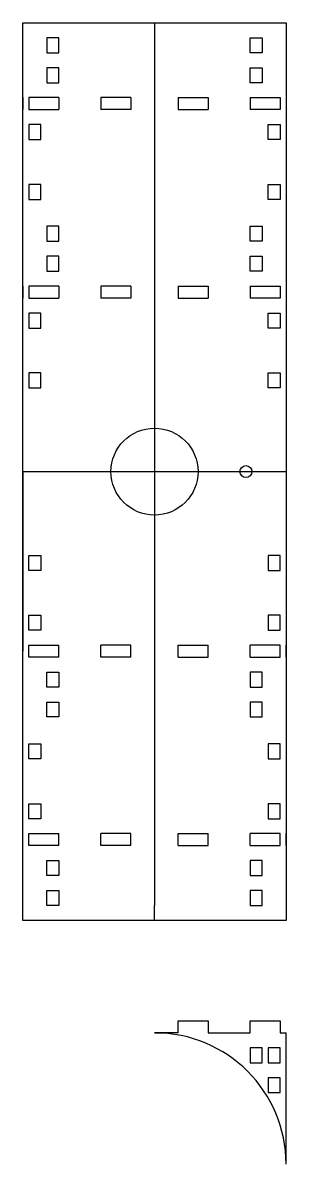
# Model space of a CAD drawing. Header units: millimetres. Extents: x 1639 to 3131, y 534 to 1495.
# Drawn here: x 2297.4 to 2385.2, y 534.4 to 915.8 of the extents above; entities that cross this region are included whole.
import ezdxf

# ---------------------------------------------------------------- set-up
doc = ezdxf.new("R2010")
doc.units = ezdxf.units.MM

msp = doc.modelspace()

# ---------------------------------------------------------------- linework, layer by layer
for p, q in [((2341.265, 915.827), (2341.265, 910.827)), ((2297.363, 890.827), (2297.363, 886.827)), ((2299.363, 890.827), (2299.363, 886.827)), ((2309.363, 890.827), (2299.363, 890.827)), ((2309.363, 890.827), (2309.363, 886.827)), ((2323.363, 890.827), (2323.363, 886.827)), ((2333.363, 890.827), (2323.363, 890.827)), ((2333.363, 890.827), (2333.363, 886.827)), ((2349.167, 890.827), (2349.167, 886.827)), ((2349.167, 890.827), (2359.167, 890.827)), ((2359.167, 890.827), (2359.167, 886.827)), ((2373.167, 890.827), (2373.167, 886.827)), ((2373.167, 890.827), (2383.167, 890.827)), ((2383.167, 890.827), (2383.167, 886.827)), ((2333.363, 886.827), (2323.363, 886.827)), ((2349.167, 886.827), (2359.167, 886.827)), ((2297.363, 827.827), (2297.363, 823.827)), ((2299.363, 827.827), (2299.363, 823.827)), ((2309.363, 827.827), (2299.363, 827.827)), ((2309.363, 827.827), (2309.363, 823.827)), ((2323.363, 827.827), (2323.363, 823.827)), ((2333.363, 827.827), (2323.363, 827.827)), ((2333.363, 827.827), (2333.363, 823.827)), ((2349.167, 827.827), (2349.167, 823.827)), ((2349.167, 827.827), (2359.167, 827.827)), ((2359.167, 827.827), (2359.167, 823.827)), ((2373.167, 827.827), (2373.167, 823.827)), ((2373.167, 827.827), (2383.167, 827.827)), ((2383.167, 827.827), (2383.167, 823.827)), ((2333.363, 823.827), (2323.363, 823.827)), ((2349.167, 823.827), (2359.167, 823.827)), ((2297.363, 642.827), (2297.363, 765.827)), ((2297.363, 765.827), (2297.363, 705.827)), ((2297.363, 703.827), (2297.363, 707.827)), ((2299.363, 703.827), (2299.363, 707.827)), ((2309.363, 703.827), (2309.363, 707.827)), ((2323.363, 703.827), (2323.363, 707.827)), ((2333.363, 707.827), (2323.363, 707.827)), ((2333.363, 703.827), (2333.363, 707.827)), ((2349.167, 703.827), (2349.167, 707.827)), ((2349.167, 707.827), (2359.167, 707.827)), ((2359.167, 703.827), (2359.167, 707.827)), ((2373.167, 703.827), (2373.167, 707.827)), ((2383.167, 703.827), (2383.167, 707.827)), ((2309.363, 703.827), (2299.363, 703.827)), ((2333.363, 703.827), (2323.363, 703.827)), ((2349.167, 703.827), (2359.167, 703.827)), ((2373.167, 703.827), (2383.167, 703.827)), ((2297.363, 640.827), (2297.363, 644.827)), ((2299.363, 640.827), (2299.363, 644.827)), ((2309.363, 640.827), (2309.363, 644.827)), ((2323.363, 640.827), (2323.363, 644.827)), ((2333.363, 644.827), (2323.363, 644.827)), ((2333.363, 640.827), (2333.363, 644.827)), ((2349.167, 640.827), (2349.167, 644.827)), ((2349.167, 644.827), (2359.167, 644.827)), ((2359.167, 640.827), (2359.167, 644.827)), ((2373.167, 640.827), (2373.167, 644.827)), ((2383.167, 640.827), (2383.167, 644.827)), ((2297.363, 615.827), (2297.363, 640.827)), ((2309.363, 640.827), (2299.363, 640.827)), ((2333.363, 640.827), (2323.363, 640.827)), ((2349.167, 640.827), (2359.167, 640.827)), ((2373.167, 640.827), (2383.167, 640.827)), ((2385.167, 640.827), (2385.167, 615.827)), ((2341.265, 615.827), (2341.265, 620.827)), ((2385.167, 615.827), (2297.363, 615.827)), ((2341.265, 578.262), (2347.167, 578.262)), ((2349.167, 578.262), (2341.265, 578.262)), ((2359.167, 578.262), (2361.167, 578.262)), ((2361.167, 578.262), (2371.167, 578.262)), ((2371.167, 578.262), (2373.167, 578.262)), ((2383.167, 578.262), (2385.167, 578.262)), ((2385.167, 534.36), (2385.167, 578.262))]:
    msp.add_line(p, q)
at = {"color": 1}
for p, q in [((2341.265, 910.827), (2341.265, 620.827)), ((2297.363, 765.827), (2385.167, 765.827))]:
    msp.add_line(p, q, dxfattribs=at)
for points in [[(2297.363, 640.827), (2297.363, 915.827), (2385.167, 915.827), (2385.167, 640.827)], [(2309.363, 890.827), (2299.363, 890.827)], [(2333.363, 890.827), (2323.363, 890.827)], [(2385.167, 890.827), (2385.167, 886.827)], [(2299.363, 886.827), (2309.363, 886.827)], [(2383.167, 886.827), (2373.167, 886.827)], [(2309.363, 827.827), (2299.363, 827.827)], [(2333.363, 827.827), (2323.363, 827.827)], [(2385.167, 827.827), (2385.167, 823.827)], [(2299.363, 823.827), (2309.363, 823.827)], [(2383.167, 823.827), (2373.167, 823.827)], [(2299.363, 707.827), (2309.363, 707.827)], [(2383.167, 707.827), (2373.167, 707.827)], [(2385.167, 703.827), (2385.167, 707.827)], [(2309.363, 703.827), (2299.363, 703.827)], [(2333.363, 703.827), (2323.363, 703.827)], [(2299.363, 644.827), (2309.363, 644.827)], [(2383.167, 644.827), (2373.167, 644.827)], [(2385.167, 640.827), (2385.167, 644.827)], [(2309.363, 640.827), (2299.363, 640.827)], [(2333.363, 640.827), (2323.363, 640.827)], [(2349.167, 578.262), (2349.167, 582.262), (2359.167, 582.262), (2359.167, 578.262)], [(2373.167, 578.262), (2373.167, 582.262), (2383.167, 582.262), (2383.167, 578.262)]]:
    msp.add_lwpolyline(points)
for points in [[(2309.363, 910.827), (2305.363, 910.827), (2305.363, 905.827), (2309.363, 905.827)], [(2373.167, 910.827), (2377.167, 910.827), (2377.167, 905.827), (2373.167, 905.827)], [(2309.363, 900.827), (2305.363, 900.827), (2305.363, 895.827), (2309.363, 895.827)], [(2373.167, 900.827), (2377.167, 900.827), (2377.167, 895.827), (2373.167, 895.827)], [(2303.363, 881.827), (2299.363, 881.827), (2299.363, 876.827), (2303.363, 876.827)], [(2379.167, 881.827), (2383.167, 881.827), (2383.167, 876.827), (2379.167, 876.827)], [(2303.363, 861.827), (2299.363, 861.827), (2299.363, 856.827), (2303.363, 856.827)], [(2379.167, 861.827), (2383.167, 861.827), (2383.167, 856.827), (2379.167, 856.827)], [(2309.363, 847.827), (2305.363, 847.827), (2305.363, 842.827), (2309.363, 842.827)], [(2373.167, 847.827), (2377.167, 847.827), (2377.167, 842.827), (2373.167, 842.827)], [(2309.363, 837.827), (2305.363, 837.827), (2305.363, 832.827), (2309.363, 832.827)], [(2373.167, 837.827), (2377.167, 837.827), (2377.167, 832.827), (2373.167, 832.827)], [(2303.363, 818.827), (2299.363, 818.827), (2299.363, 813.827), (2303.363, 813.827)], [(2379.167, 818.827), (2383.167, 818.827), (2383.167, 813.827), (2379.167, 813.827)], [(2303.363, 798.827), (2299.363, 798.827), (2299.363, 793.827), (2303.363, 793.827)], [(2379.167, 798.827), (2383.167, 798.827), (2383.167, 793.827), (2379.167, 793.827)], [(2303.363, 732.827), (2299.363, 732.827), (2299.363, 737.827), (2303.363, 737.827)], [(2379.167, 732.827), (2383.167, 732.827), (2383.167, 737.827), (2379.167, 737.827)], [(2303.363, 712.827), (2299.363, 712.827), (2299.363, 717.827), (2303.363, 717.827)], [(2379.167, 712.827), (2383.167, 712.827), (2383.167, 717.827), (2379.167, 717.827)], [(2309.363, 693.827), (2305.363, 693.827), (2305.363, 698.827), (2309.363, 698.827)], [(2373.167, 693.827), (2377.167, 693.827), (2377.167, 698.827), (2373.167, 698.827)], [(2309.363, 683.827), (2305.363, 683.827), (2305.363, 688.827), (2309.363, 688.827)], [(2373.167, 683.827), (2377.167, 683.827), (2377.167, 688.827), (2373.167, 688.827)], [(2303.363, 669.827), (2299.363, 669.827), (2299.363, 674.827), (2303.363, 674.827)], [(2379.167, 669.827), (2383.167, 669.827), (2383.167, 674.827), (2379.167, 674.827)], [(2303.363, 649.827), (2299.363, 649.827), (2299.363, 654.827), (2303.363, 654.827)], [(2379.167, 649.827), (2383.167, 649.827), (2383.167, 654.827), (2379.167, 654.827)], [(2309.363, 630.827), (2305.363, 630.827), (2305.363, 635.827), (2309.363, 635.827)], [(2373.167, 630.827), (2377.167, 630.827), (2377.167, 635.827), (2373.167, 635.827)], [(2309.363, 620.827), (2305.363, 620.827), (2305.363, 625.827), (2309.363, 625.827)], [(2373.167, 620.827), (2377.167, 620.827), (2377.167, 625.827), (2373.167, 625.827)], [(2373.167, 568.262), (2377.167, 568.262), (2377.167, 573.262), (2373.167, 573.262)], [(2379.167, 568.262), (2383.167, 568.262), (2383.167, 573.262), (2379.167, 573.262)], [(2379.167, 558.262), (2383.167, 558.262), (2383.167, 563.262), (2379.167, 563.262)]]:
    msp.add_lwpolyline(points, close=True)
for centre, radius in [((2341.265, 765.827), 14.525), ((2371.765, 765.827), 2)]:
    msp.add_circle(centre, radius)
msp.add_arc((2341.265, 534.36), 43.902, 0, 90)

doc.saveas('drawing.dxf')
